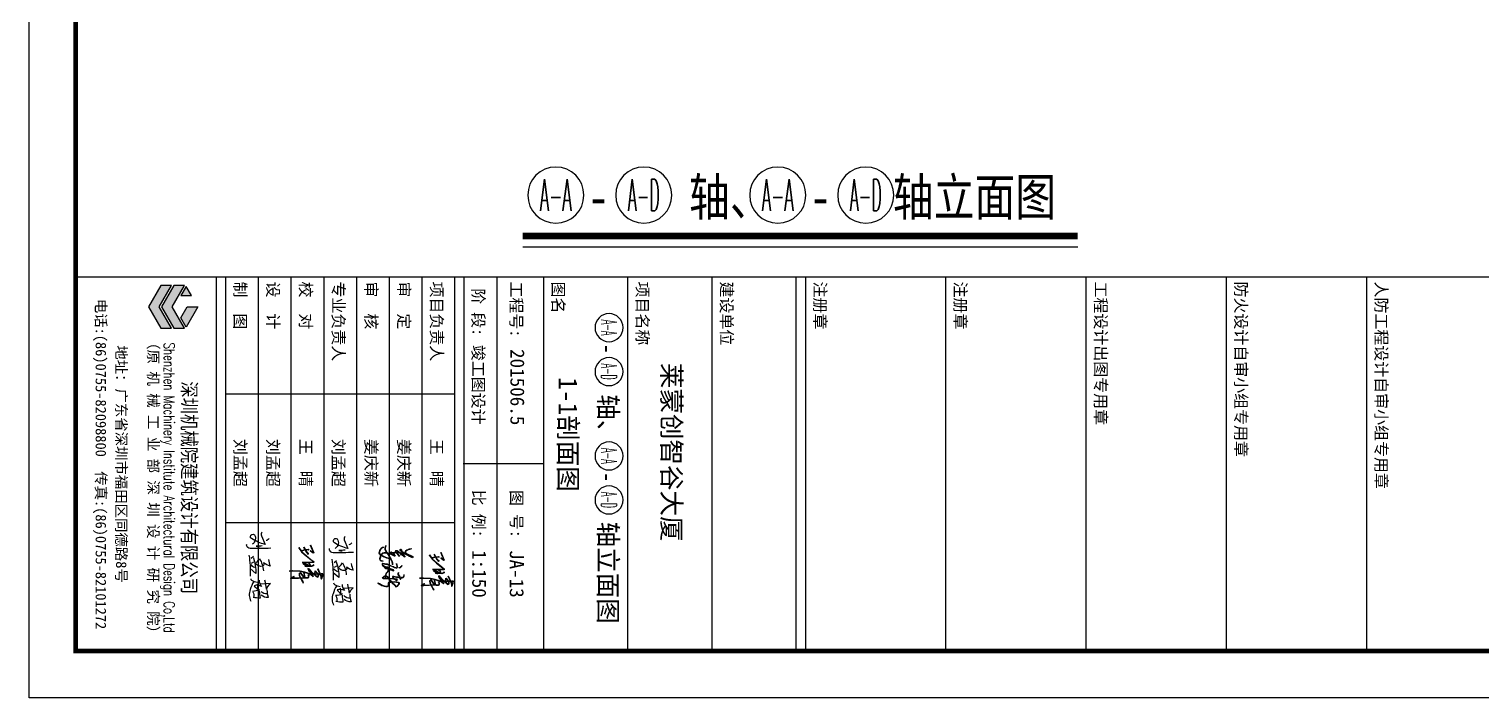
# Model space of a CAD drawing. Extents: x 1980812 to 2578970, y -669191 to 284498.
# Drawn here: x 2489870 to 2536472, y -345382 to -323933 of the extents above; entities that cross this region are included whole.
import ezdxf
from ezdxf.enums import TextEntityAlignment as Align

# ---------------------------------------------------------------- set-up
doc = ezdxf.new("R2010")
doc.units = 0
doc.header["$LTSCALE"] = 1000
doc.header["$MEASUREMENT"] = 0
for name, color, linetype in [('0-电子签名', 7, 'Continuous'), ('AXIS', 3, 'Continuous'), ('AXIS_TEXT', 7, 'Continuous'), ('DIM_SYMB', 3, 'Continuous'), ('PUB_TEXT', 7, 'Continuous'), ('TK', 1, 'Continuous')]:
    doc.layers.add(name, color=color, linetype=linetype)
doc.styles.add('_TCH_AXIS', font='COMPLEX', dxfattribs={"bigfont": 'GBCBIG'})
doc.styles.add('COMPLEX', font='COMPLEX')
doc.styles.add('HEITI', font='simplex.shx', dxfattribs={"width": 0.6, "bigfont": 'hztxt.shx'})
doc.styles.add('SONGTI', font='NSimSun.ttf', dxfattribs={"width": 1.1})
doc.styles.add('黑体', font='simhei.ttf')

# ---------------------------------------------------------------- blocks, each defined once
blk = doc.blocks.new('_AXISO')
blk.add_circle((0, 0), 0.5)
at = {"layer": 'AXIS_TEXT', "style": 'COMPLEX', "width": 1.041667}
blk.add_attdef('A', text='', height=0.56, dxfattribs=at).set_placement((-0.25, -0.28), (0.25, -0.28), align=Align.FIT)
blk = doc.blocks.new('王晴')
at = {"layer": '0-电子签名'}
for p, q in [((200470, -227864), (200610, -227801)), ((200470, -227870), (200609, -227807)), ((200475, -227868), (200615, -227805)), ((200570, -227772), (200568, -227800)), ((200568, -227800), (200576, -227894)), ((200571, -227766), (200569, -227794)), ((200569, -227794), (200577, -227888)), ((200605, -227775), (200570, -227772)), ((200606, -227769), (200571, -227766)), ((200576, -227770), (200574, -227798)), ((200574, -227798), (200581, -227892)), ((200610, -227773), (200576, -227770)), ((200656, -227795), (200605, -227775)), ((200657, -227789), (200606, -227769)), ((200609, -227807), (200656, -227803)), ((200661, -227793), (200610, -227773)), ((200610, -227801), (200657, -227797)), ((200615, -227805), (200661, -227801)), ((200656, -227803), (200656, -227795)), ((200657, -227797), (200657, -227789)), ((200661, -227801), (200661, -227793)), ((200027, -228005), (200173, -227944)), ((200028, -227999), (200174, -227938)), ((200033, -228003), (200178, -227942)), ((200066, -228130), (200161, -228076)), ((200067, -228124), (200162, -228070)), ((200072, -228128), (200167, -228074)), ((200122, -228029), (200114, -228045)), ((200114, -228045), (200122, -228119)), ((200123, -228024), (200115, -228040)), ((200115, -228040), (200123, -228114)), ((200127, -228027), (200120, -228043)), ((200120, -228043), (200127, -228118)), ((200178, -227954), (200136, -228003)), ((200179, -227948), (200137, -227997)), ((200184, -227952), (200142, -228001)), ((200155, -228165), (200226, -228085)), ((200156, -228159), (200227, -228079)), ((200161, -228076), (200199, -228047)), ((200161, -228163), (200232, -228083)), ((200162, -228070), (200200, -228041)), ((200167, -228074), (200205, -228045)), ((200173, -227944), (200178, -227954)), ((200174, -227938), (200179, -227948)), ((200199, -228047), (200174, -228041)), ((200200, -228041), (200175, -228035)), ((200178, -227942), (200184, -227952)), ((200205, -228045), (200180, -228039)), ((200226, -228085), (200296, -227996)), ((200227, -228079), (200297, -227990)), ((200232, -228083), (200302, -227994)), ((200296, -227996), (200344, -227938)), ((200297, -227990), (200345, -227932)), ((200302, -227994), (200350, -227936)), ((200344, -227938), (200353, -227948)), ((200345, -227932), (200354, -227942)), ((200350, -227936), (200359, -227946)), ((200353, -227948), (200354, -228157)), ((200354, -227942), (200355, -228151)), ((200357, -228050), (200360, -228029)), ((200358, -228044), (200361, -228024)), ((200359, -227946), (200360, -228155)), ((200360, -228029), (200397, -228012)), ((200361, -228024), (200398, -228006)), ((200402, -228054), (200362, -228121)), ((200363, -228048), (200366, -228027)), ((200403, -228048), (200363, -228115)), ((200366, -228027), (200402, -228010)), ((200408, -228052), (200368, -228119)), ((200368, -228140), (200424, -228067)), ((200369, -228134), (200425, -228061)), ((200373, -228138), (200430, -228065)), ((200394, -227952), (200408, -227941)), ((200395, -227946), (200409, -227935)), ((200397, -228012), (200416, -228025)), ((200398, -228006), (200416, -228019)), ((200400, -227950), (200414, -227939)), ((200402, -228010), (200421, -228023)), ((200416, -228025), (200402, -228054)), ((200416, -228019), (200403, -228048)), ((200408, -227941), (200427, -227983)), ((200421, -228023), (200408, -228052)), ((200409, -227935), (200428, -227977)), ((200414, -227939), (200433, -227981)), ((200427, -227983), (200423, -228106)), ((200428, -227977), (200424, -228101)), ((200433, -227981), (200429, -228104)), ((200482, -228026), (200471, -228047)), ((200471, -228047), (200513, -228031)), ((200483, -228020), (200472, -228041)), ((200472, -228041), (200514, -228025)), ((200488, -228024), (200477, -228045)), ((200477, -228045), (200519, -228029)), ((200542, -227971), (200482, -228026)), ((200543, -227965), (200483, -228020)), ((200548, -227969), (200488, -228024)), ((200513, -228031), (200565, -227989)), ((200514, -228025), (200566, -227983)), ((200515, -227909), (200581, -227858)), ((200565, -227917), (200515, -227909)), ((200516, -227903), (200582, -227852)), ((200566, -227912), (200516, -227903)), ((200519, -228029), (200571, -227987)), ((200540, -228106), (200520, -228195)), ((200521, -227907), (200587, -227856)), ((200571, -227915), (200521, -227907)), ((200536, -228125), (200634, -228104)), ((200561, -228035), (200539, -228112)), ((200562, -228029), (200540, -228106)), ((200541, -228129), (200639, -228108)), ((200571, -227944), (200542, -227971)), ((200572, -227938), (200543, -227965)), ((200567, -228033), (200545, -228110)), ((200577, -227942), (200548, -227969)), ((200580, -227993), (200561, -228035)), ((200581, -227987), (200562, -228029)), ((200576, -227894), (200565, -227917)), ((200565, -227989), (200616, -227954)), ((200577, -227888), (200566, -227912)), ((200566, -227983), (200617, -227948)), ((200586, -227991), (200567, -228033)), ((200631, -227873), (200571, -227944)), ((200581, -227892), (200571, -227915)), ((200571, -227987), (200622, -227952)), ((200632, -227867), (200572, -227938)), ((200636, -227871), (200577, -227942)), ((200578, -228051), (200599, -228037)), ((200579, -228045), (200600, -228031)), ((200616, -227954), (200580, -227993)), ((200581, -227858), (200610, -227861)), ((200617, -227948), (200581, -227987)), ((200582, -227852), (200611, -227855)), ((200584, -228049), (200605, -228035)), ((200622, -227952), (200586, -227991)), ((200587, -227856), (200616, -227859)), ((200599, -228037), (200626, -228040)), ((200600, -228031), (200627, -228034)), ((200605, -228035), (200632, -228038)), ((200610, -227861), (200631, -227873)), ((200611, -227855), (200632, -227867)), ((200616, -227859), (200636, -227871)), ((200626, -228040), (200643, -228047)), ((200627, -228034), (200643, -228041)), ((200632, -228038), (200648, -228045)), ((200634, -228104), (200633, -228115)), ((200639, -228108), (200638, -228119)), ((200643, -228092), (200641, -228137)), ((200643, -228086), (200642, -228131)), ((200643, -228041), (200643, -228086)), ((200643, -228047), (200643, -228092)), ((200648, -228090), (200647, -228135)), ((200648, -228045), (200648, -228090)), ((200077, -228215), (200156, -228159)), ((200077, -228221), (200155, -228165)), ((200082, -228219), (200161, -228163)), ((200122, -228119), (200142, -228176)), ((200123, -228114), (200143, -228170)), ((200127, -228118), (200148, -228174)), ((200362, -228121), (200363, -228138)), ((200363, -228115), (200364, -228132)), ((200363, -228138), (200368, -228140)), ((200364, -228132), (200369, -228134)), ((200368, -228119), (200369, -228136)), ((200369, -228136), (200373, -228138)), ((200519, -228201), (200513, -228335)), ((200513, -228335), (200516, -228400)), ((200520, -228195), (200514, -228329)), ((200514, -228329), (200517, -228394)), ((200539, -228112), (200519, -228201)), ((200525, -228199), (200519, -228333)), ((200519, -228333), (200522, -228398)), ((200545, -228110), (200525, -228199)), ((200535, -228131), (200633, -228110)), ((200632, -228121), (200548, -228184)), ((200548, -228184), (200567, -228214)), ((200633, -228115), (200549, -228178)), ((200549, -228178), (200568, -228209)), ((200638, -228119), (200554, -228182)), ((200554, -228182), (200572, -228212)), ((200567, -228214), (200602, -228209)), ((200568, -228209), (200603, -228203)), ((200572, -228212), (200607, -228207)), ((200602, -228209), (200658, -228179)), ((200603, -228203), (200659, -228174)), ((200607, -228207), (200664, -228178)), ((200622, -228327), (200612, -228307)), ((200623, -228322), (200613, -228301)), ((200628, -228325), (200618, -228305)), ((200632, -228340), (200622, -228327)), ((200633, -228335), (200623, -228322)), ((200638, -228339), (200628, -228325)), ((200633, -228110), (200632, -228121)), ((200654, -228372), (200632, -228340)), ((200655, -228367), (200633, -228335)), ((200660, -228371), (200638, -228339)), ((200641, -228137), (200648, -228226)), ((200642, -228131), (200649, -228220)), ((200647, -228135), (200654, -228224)), ((200648, -228226), (200651, -228319)), ((200649, -228220), (200652, -228313)), ((200651, -228319), (200654, -228372)), ((200652, -228313), (200655, -228367)), ((200654, -228224), (200657, -228317)), ((200657, -228317), (200660, -228371)), ((200658, -228179), (200712, -228150)), ((200659, -228174), (200713, -228145)), ((200664, -228178), (200718, -228148)), ((200712, -228150), (200734, -228140)), ((200713, -228145), (200735, -228134)), ((200718, -228148), (200740, -228138))]:
    blk.add_line(p, q, dxfattribs=at)
blk = doc.blocks.new('姜庆新')
at = {"color": 7}
for p, q in [((200141, -229180), (200149, -229212)), ((200143, -229185), (200151, -229218)), ((200146, -229181), (200154, -229214)), ((200149, -229212), (200156, -229235)), ((200151, -229218), (200158, -229240)), ((200151, -229365), (200214, -229342)), ((200153, -229370), (200216, -229348)), ((200154, -229214), (200161, -229237)), ((200156, -229235), (200165, -229262)), ((200156, -229367), (200219, -229344)), ((200158, -229240), (200167, -229267)), ((200161, -229237), (200170, -229264)), ((200165, -229262), (200186, -229286)), ((200167, -229267), (200188, -229291)), ((200170, -229264), (200191, -229288)), ((200197, -229345), (200171, -229374)), ((200199, -229351), (200172, -229379)), ((200202, -229347), (200176, -229375)), ((200186, -229286), (200206, -229286)), ((200188, -229291), (200208, -229291)), ((200191, -229288), (200211, -229288)), ((200233, -229289), (200197, -229345)), ((200235, -229294), (200199, -229351)), ((200238, -229290), (200202, -229347)), ((200206, -229286), (200220, -229276)), ((200208, -229291), (200222, -229281)), ((200211, -229288), (200225, -229278)), ((200219, -229352), (200212, -229424)), ((200221, -229358), (200213, -229430)), ((200214, -229342), (200236, -229323)), ((200216, -229348), (200237, -229328)), ((200243, -229355), (200216, -229376)), ((200224, -229354), (200217, -229426)), ((200219, -229344), (200241, -229324)), ((200220, -229365), (200219, -229352)), ((200220, -229276), (200231, -229255)), ((200248, -229357), (200221, -229378)), ((200222, -229370), (200221, -229358)), ((200222, -229281), (200233, -229260)), ((200225, -229367), (200224, -229354)), ((200225, -229278), (200236, -229256)), ((200231, -229255), (200244, -229231)), ((200233, -229260), (200246, -229236)), ((200257, -229238), (200233, -229289)), ((200259, -229243), (200235, -229294)), ((200236, -229256), (200249, -229232)), ((200236, -229323), (200261, -229310)), ((200237, -229328), (200263, -229315)), ((200262, -229239), (200238, -229290)), ((200241, -229324), (200266, -229312)), ((200267, -229321), (200243, -229355)), ((200244, -229231), (200258, -229204)), ((200269, -229327), (200245, -229360)), ((200246, -229236), (200260, -229209)), ((200272, -229323), (200248, -229357)), ((200249, -229232), (200263, -229205)), ((200275, -229208), (200257, -229238)), ((200258, -229204), (200274, -229170)), ((200277, -229213), (200259, -229243)), ((200260, -229209), (200276, -229175)), ((200261, -229310), (200273, -229300)), ((200280, -229210), (200262, -229239)), ((200263, -229205), (200279, -229172)), ((200263, -229315), (200274, -229305)), ((200266, -229312), (200277, -229302)), ((200287, -229300), (200267, -229321)), ((200288, -229305), (200269, -229327)), ((200292, -229302), (200272, -229323)), ((200273, -229300), (200287, -229300)), ((200274, -229170), (200282, -229153)), ((200274, -229305), (200288, -229305)), ((200285, -229182), (200275, -229208)), ((200276, -229175), (200284, -229158)), ((200287, -229188), (200277, -229213)), ((200277, -229302), (200292, -229302)), ((200279, -229172), (200287, -229154)), ((200290, -229184), (200280, -229210)), ((200282, -229153), (200299, -229157)), ((200284, -229158), (200301, -229162)), ((200299, -229157), (200285, -229182)), ((200287, -229154), (200304, -229159)), ((200301, -229162), (200287, -229188)), ((200304, -229159), (200290, -229184)), ((200438, -229349), (200452, -229355)), ((200440, -229355), (200454, -229360)), ((200443, -229351), (200457, -229357)), ((200452, -229355), (200458, -229361)), ((200457, -229357), (200463, -229363)), ((200601, -229313), (200634, -229318)), ((200603, -229318), (200635, -229324)), ((200606, -229314), (200639, -229320)), ((200634, -229318), (200648, -229324)), ((200635, -229324), (200650, -229329)), ((200639, -229320), (200653, -229326)), ((200653, -229348), (200642, -229345)), ((200655, -229353), (200644, -229351)), ((200658, -229350), (200647, -229347)), ((200648, -229324), (200656, -229335)), ((200650, -229329), (200658, -229341)), ((200653, -229326), (200661, -229337)), ((200658, -229341), (200653, -229348)), ((200659, -229346), (200655, -229353)), ((200656, -229335), (200658, -229341)), ((200658, -229341), (200659, -229346)), ((200663, -229343), (200658, -229350)), ((200661, -229337), (200663, -229343)), ((200151, -229374), (200151, -229365)), ((200171, -229374), (200151, -229374)), ((200153, -229379), (200153, -229370)), ((200172, -229379), (200153, -229379)), ((200156, -229375), (200156, -229367)), ((200176, -229375), (200156, -229375)), ((200180, -229434), (200178, -229453)), ((200178, -229453), (200180, -229466)), ((200182, -229440), (200179, -229458)), ((200179, -229458), (200182, -229471)), ((200197, -229409), (200180, -229434)), ((200180, -229466), (200190, -229466)), ((200199, -229414), (200182, -229440)), ((200182, -229471), (200192, -229471)), ((200185, -229436), (200183, -229455)), ((200183, -229455), (200185, -229467)), ((200202, -229411), (200185, -229436)), ((200185, -229467), (200195, -229467)), ((200189, -229631), (200210, -229610)), ((200190, -229466), (200209, -229444)), ((200191, -229636), (200212, -229615)), ((200192, -229471), (200211, -229450)), ((200194, -229633), (200215, -229612)), ((200195, -229467), (200214, -229446)), ((200216, -229376), (200197, -229409)), ((200197, -229539), (200209, -229522)), ((200205, -229539), (200197, -229539)), ((200218, -229382), (200199, -229414)), ((200199, -229544), (200211, -229527)), ((200206, -229544), (200199, -229544)), ((200221, -229378), (200202, -229411)), ((200202, -229541), (200214, -229524)), ((200210, -229541), (200202, -229541)), ((200219, -229542), (200205, -229539)), ((200221, -229547), (200206, -229544)), ((200209, -229444), (200246, -229415)), ((200209, -229522), (200223, -229502)), ((200224, -229544), (200210, -229541)), ((200210, -229610), (200230, -229600)), ((200211, -229450), (200247, -229420)), ((200211, -229527), (200225, -229508)), ((200212, -229424), (200216, -229488)), ((200212, -229615), (200232, -229605)), ((200213, -229430), (200218, -229494)), ((200222, -229599), (200213, -229633)), ((200214, -229446), (200251, -229416)), ((200214, -229524), (200228, -229504)), ((200215, -229612), (200235, -229602)), ((200223, -229604), (200215, -229638)), ((200216, -229488), (200217, -229514)), ((200217, -229426), (200221, -229490)), ((200217, -229514), (200217, -229529)), ((200217, -229529), (200219, -229542)), ((200245, -229360), (200218, -229382)), ((200218, -229494), (200219, -229519)), ((200226, -229600), (200218, -229634)), ((200219, -229519), (200219, -229535)), ((200219, -229535), (200221, -229547)), ((200230, -229378), (200220, -229365)), ((200221, -229490), (200222, -229515)), ((200232, -229383), (200222, -229370)), ((200222, -229515), (200222, -229531)), ((200222, -229531), (200224, -229544)), ((200224, -229579), (200222, -229599)), ((200223, -229502), (200239, -229490)), ((200226, -229584), (200223, -229604)), ((200239, -229539), (200224, -229579)), ((200235, -229380), (200225, -229367)), ((200225, -229508), (200240, -229495)), ((200240, -229544), (200226, -229584)), ((200229, -229581), (200226, -229600)), ((200228, -229504), (200243, -229491)), ((200243, -229541), (200229, -229581)), ((200230, -229600), (200240, -229593)), ((200232, -229605), (200242, -229598)), ((200235, -229602), (200245, -229595)), ((200239, -229490), (200250, -229480)), ((200256, -229504), (200239, -229539)), ((200240, -229495), (200252, -229485)), ((200257, -229509), (200240, -229544)), ((200240, -229593), (200268, -229579)), ((200242, -229598), (200270, -229584)), ((200243, -229491), (200255, -229481)), ((200260, -229506), (200243, -229541)), ((200245, -229595), (200273, -229581)), ((200246, -229415), (200268, -229400)), ((200247, -229420), (200270, -229406)), ((200250, -229480), (200260, -229471)), ((200251, -229416), (200273, -229402)), ((200252, -229485), (200262, -229477)), ((200255, -229481), (200265, -229473)), ((200271, -229475), (200256, -229504)), ((200268, -229395), (200257, -229386)), ((200273, -229481), (200257, -229509)), ((200270, -229400), (200259, -229392)), ((200260, -229471), (200271, -229473)), ((200276, -229477), (200260, -229506)), ((200273, -229397), (200262, -229388)), ((200262, -229477), (200273, -229478)), ((200265, -229473), (200276, -229474)), ((200268, -229400), (200268, -229395)), ((200268, -229579), (200274, -229575)), ((200270, -229406), (200270, -229400)), ((200270, -229584), (200276, -229580)), ((200271, -229473), (200271, -229475)), ((200273, -229402), (200273, -229397)), ((200273, -229478), (200273, -229481)), ((200273, -229581), (200279, -229576)), ((200274, -229575), (200302, -229559)), ((200276, -229474), (200276, -229477)), ((200276, -229580), (200304, -229564)), ((200279, -229576), (200307, -229561)), ((200302, -229559), (200319, -229549)), ((200309, -229592), (200302, -229617)), ((200304, -229564), (200321, -229554)), ((200311, -229597), (200304, -229622)), ((200307, -229561), (200324, -229551)), ((200314, -229593), (200307, -229619)), ((200315, -229562), (200309, -229592)), ((200317, -229567), (200311, -229597)), ((200320, -229564), (200314, -229593)), ((200319, -229549), (200357, -229529)), ((200321, -229554), (200359, -229535)), ((200324, -229551), (200362, -229531)), ((200357, -229529), (200376, -229525)), ((200359, -229535), (200378, -229530)), ((200362, -229531), (200381, -229527)), ((200376, -229525), (200389, -229519)), ((200378, -229530), (200390, -229525)), ((200381, -229527), (200394, -229521)), ((200389, -229519), (200413, -229518)), ((200390, -229525), (200414, -229523)), ((200394, -229521), (200418, -229520)), ((200403, -229449), (200427, -229441)), ((200405, -229454), (200429, -229447)), ((200408, -229450), (200432, -229443)), ((200413, -229518), (200420, -229518)), ((200414, -229523), (200422, -229523)), ((200417, -229614), (200414, -229637)), ((200431, -229584), (200417, -229614)), ((200418, -229520), (200425, -229520)), ((200433, -229590), (200419, -229619)), ((200422, -229616), (200419, -229639)), ((200436, -229586), (200422, -229616)), ((200427, -229441), (200450, -229434)), ((200429, -229447), (200451, -229440)), ((200441, -229556), (200431, -229584)), ((200432, -229443), (200454, -229436)), ((200443, -229561), (200433, -229590)), ((200446, -229558), (200436, -229586)), ((200455, -229521), (200441, -229556)), ((200457, -229526), (200443, -229561)), ((200460, -229523), (200446, -229558)), ((200450, -229434), (200455, -229434)), ((200451, -229440), (200457, -229440)), ((200451, -229662), (200474, -229610)), ((200453, -229668), (200475, -229615)), ((200454, -229360), (200460, -229366)), ((200454, -229436), (200460, -229436)), ((200455, -229434), (200469, -229434)), ((200462, -229495), (200455, -229521)), ((200456, -229664), (200479, -229612)), ((200457, -229440), (200471, -229440)), ((200464, -229501), (200457, -229526)), ((200458, -229361), (200464, -229371)), ((200460, -229366), (200465, -229376)), ((200460, -229436), (200474, -229436)), ((200467, -229497), (200460, -229523)), ((200474, -229481), (200462, -229495)), ((200463, -229363), (200469, -229372)), ((200464, -229371), (200476, -229376)), ((200475, -229486), (200464, -229501)), ((200465, -229376), (200478, -229382)), ((200479, -229483), (200467, -229497)), ((200469, -229603), (200467, -229633)), ((200471, -229608), (200468, -229638)), ((200469, -229372), (200481, -229378)), ((200469, -229434), (200476, -229436)), ((200491, -229569), (200469, -229603)), ((200479, -229393), (200471, -229391)), ((200471, -229440), (200478, -229441)), ((200492, -229574), (200471, -229608)), ((200474, -229605), (200471, -229634)), ((200481, -229399), (200473, -229396)), ((200474, -229436), (200481, -229438)), ((200478, -229460), (200474, -229481)), ((200496, -229571), (200474, -229605)), ((200474, -229610), (200496, -229573)), ((200480, -229465), (200475, -229486)), ((200475, -229615), (200498, -229578)), ((200476, -229376), (200479, -229393)), ((200484, -229395), (200476, -229392)), ((200476, -229436), (200486, -229447)), ((200478, -229382), (200481, -229399)), ((200478, -229441), (200488, -229452)), ((200486, -229447), (200478, -229460)), ((200483, -229462), (200479, -229483)), ((200479, -229612), (200501, -229575)), ((200488, -229452), (200480, -229465)), ((200481, -229378), (200484, -229395)), ((200481, -229438), (200491, -229449)), ((200491, -229449), (200483, -229462)), ((200488, -229630), (200489, -229604)), ((200489, -229604), (200499, -229594)), ((200490, -229635), (200491, -229610)), ((200516, -229497), (200491, -229569)), ((200491, -229610), (200501, -229600)), ((200518, -229502), (200492, -229574)), ((200493, -229632), (200494, -229606)), ((200494, -229606), (200504, -229596)), ((200521, -229498), (200496, -229571)), ((200496, -229573), (200510, -229546)), ((200498, -229578), (200512, -229552)), ((200499, -229594), (200508, -229587)), ((200501, -229575), (200515, -229548)), ((200501, -229600), (200509, -229593)), ((200504, -229596), (200513, -229589)), ((200508, -229587), (200547, -229599)), ((200509, -229593), (200549, -229604)), ((200510, -229546), (200525, -229509)), ((200512, -229552), (200526, -229515)), ((200513, -229589), (200552, -229600)), ((200515, -229548), (200530, -229511)), ((200527, -229494), (200516, -229497)), ((200529, -229499), (200518, -229502)), ((200532, -229496), (200521, -229498)), ((200525, -229509), (200527, -229494)), ((200526, -229515), (200529, -229499)), ((200530, -229511), (200532, -229496)), ((200547, -229599), (200571, -229621)), ((200549, -229604), (200573, -229627)), ((200552, -229600), (200576, -229623)), ((200566, -229410), (200581, -229417)), ((200567, -229416), (200583, -229423)), ((200571, -229412), (200586, -229419)), ((200581, -229417), (200601, -229416)), ((200583, -229423), (200603, -229421)), ((200586, -229419), (200606, -229418)), ((200601, -229416), (200607, -229412)), ((200603, -229421), (200608, -229417)), ((200606, -229418), (200612, -229414)), ((200607, -229412), (200625, -229396)), ((200608, -229417), (200627, -229402)), ((200612, -229414), (200630, -229398)), ((200618, -229635), (200636, -229607)), ((200620, -229641), (200638, -229612)), ((200623, -229637), (200641, -229609)), ((200625, -229396), (200638, -229388)), ((200627, -229402), (200640, -229393)), ((200630, -229398), (200643, -229389)), ((200636, -229491), (200635, -229511)), ((200635, -229511), (200646, -229512)), ((200646, -229446), (200636, -229491)), ((200636, -229607), (200677, -229580)), ((200638, -229496), (200637, -229516)), ((200637, -229516), (200648, -229518)), ((200638, -229388), (200658, -229383)), ((200648, -229451), (200638, -229496)), ((200638, -229612), (200679, -229586)), ((200640, -229393), (200659, -229389)), ((200641, -229493), (200640, -229513)), ((200640, -229513), (200651, -229514)), ((200651, -229448), (200641, -229493)), ((200641, -229609), (200682, -229582)), ((200643, -229389), (200663, -229385)), ((200648, -229422), (200646, -229446)), ((200646, -229512), (200663, -229502)), ((200652, -229398), (200648, -229422)), ((200650, -229427), (200648, -229451)), ((200648, -229518), (200665, -229508)), ((200654, -229403), (200650, -229427)), ((200653, -229423), (200651, -229448)), ((200651, -229514), (200668, -229504)), ((200663, -229371), (200652, -229398)), ((200657, -229399), (200653, -229423)), ((200665, -229376), (200654, -229403)), ((200668, -229372), (200657, -229399)), ((200658, -229383), (200675, -229378)), ((200659, -229389), (200676, -229383)), ((200668, -229362), (200663, -229371)), ((200663, -229385), (200680, -229380)), ((200663, -229502), (200682, -229467)), ((200669, -229368), (200665, -229376)), ((200665, -229508), (200684, -229472)), ((200679, -229375), (200668, -229362)), ((200673, -229364), (200668, -229372)), ((200668, -229504), (200687, -229469)), ((200681, -229380), (200669, -229368)), ((200682, -229434), (200672, -229572)), ((200672, -229572), (200672, -229601)), ((200672, -229601), (200672, -229655)), ((200684, -229377), (200673, -229364)), ((200684, -229440), (200674, -229577)), ((200674, -229577), (200674, -229607)), ((200674, -229607), (200674, -229661)), ((200675, -229378), (200679, -229375)), ((200676, -229383), (200681, -229380)), ((200687, -229436), (200677, -229573)), ((200677, -229580), (200717, -229542)), ((200677, -229573), (200677, -229603)), ((200677, -229603), (200677, -229657)), ((200679, -229586), (200719, -229547)), ((200680, -229380), (200684, -229377)), ((200686, -229426), (200682, -229434)), ((200682, -229467), (200692, -229456)), ((200682, -229582), (200722, -229544)), ((200688, -229431), (200684, -229440)), ((200684, -229472), (200693, -229461)), ((200703, -229449), (200686, -229426)), ((200691, -229428), (200687, -229436)), ((200687, -229469), (200697, -229457)), ((200705, -229454), (200688, -229431)), ((200708, -229450), (200691, -229428)), ((200692, -229456), (200703, -229449)), ((200693, -229461), (200705, -229454)), ((200697, -229457), (200708, -229450)), ((200717, -229542), (200740, -229524)), ((200719, -229547), (200742, -229529)), ((200722, -229544), (200745, -229525)), ((200737, -229440), (200731, -229478)), ((200731, -229478), (200733, -229519)), ((200739, -229445), (200733, -229484)), ((200733, -229484), (200735, -229525)), ((200733, -229519), (200738, -229552)), ((200735, -229525), (200740, -229557)), ((200742, -229442), (200736, -229480)), ((200736, -229480), (200738, -229521)), ((200740, -229409), (200737, -229440)), ((200738, -229521), (200743, -229554)), ((200738, -229552), (200740, -229572)), ((200742, -229414), (200739, -229445)), ((200748, -229395), (200740, -229409)), ((200740, -229524), (200781, -229475)), ((200740, -229557), (200742, -229577)), ((200740, -229572), (200747, -229589)), ((200750, -229400), (200742, -229414)), ((200745, -229411), (200742, -229442)), ((200742, -229529), (200783, -229481)), ((200742, -229577), (200749, -229594)), ((200743, -229554), (200745, -229573)), ((200753, -229397), (200745, -229411)), ((200745, -229525), (200786, -229477)), ((200745, -229573), (200752, -229590)), ((200747, -229589), (200778, -229592)), ((200760, -229393), (200748, -229395)), ((200749, -229594), (200780, -229597)), ((200761, -229399), (200750, -229400)), ((200752, -229590), (200783, -229593)), ((200765, -229395), (200753, -229397)), ((200785, -229413), (200760, -229393)), ((200787, -229419), (200761, -229399)), ((200790, -229415), (200765, -229395)), ((200778, -229592), (200806, -229592)), ((200780, -229597), (200808, -229597)), ((200781, -229475), (200788, -229471)), ((200783, -229481), (200790, -229477)), ((200783, -229593), (200811, -229593)), ((200799, -229429), (200785, -229413)), ((200786, -229477), (200793, -229473)), ((200801, -229434), (200787, -229419)), ((200788, -229471), (200813, -229457)), ((200804, -229431), (200790, -229415)), ((200790, -229477), (200815, -229462)), ((200793, -229473), (200818, -229459)), ((200809, -229439), (200799, -229429)), ((200811, -229444), (200801, -229434)), ((200814, -229440), (200804, -229431)), ((200806, -229592), (200808, -229606)), ((200808, -229597), (200810, -229611)), ((200808, -229606), (200812, -229610)), ((200813, -229457), (200809, -229439)), ((200810, -229611), (200814, -229615)), ((200815, -229462), (200811, -229444)), ((200811, -229593), (200813, -229607)), ((200812, -229610), (200812, -229634)), ((200813, -229607), (200817, -229612)), ((200818, -229459), (200814, -229440)), ((200814, -229615), (200814, -229639)), ((200817, -229612), (200817, -229636)), ((200084, -229634), (200114, -229644)), ((200086, -229639), (200116, -229649)), ((200089, -229636), (200119, -229646)), ((200113, -229691), (200111, -229672)), ((200114, -229696), (200113, -229678)), ((200128, -229709), (200113, -229691)), ((200114, -229644), (200125, -229648)), ((200130, -229714), (200114, -229696)), ((200116, -229649), (200127, -229653)), ((200117, -229692), (200116, -229674)), ((200133, -229711), (200117, -229692)), ((200119, -229646), (200130, -229650)), ((200125, -229648), (200137, -229648)), ((200127, -229653), (200138, -229653)), ((200155, -229730), (200128, -229709)), ((200130, -229650), (200142, -229650)), ((200157, -229736), (200130, -229714)), ((200160, -229732), (200133, -229711)), ((200137, -229648), (200154, -229648)), ((200138, -229653), (200155, -229653)), ((200142, -229650), (200159, -229650)), ((200154, -229648), (200169, -229635)), ((200155, -229653), (200171, -229641)), ((200214, -229751), (200155, -229730)), ((200216, -229757), (200157, -229736)), ((200159, -229650), (200174, -229637)), ((200219, -229753), (200160, -229732)), ((200169, -229635), (200189, -229631)), ((200171, -229641), (200191, -229636)), ((200174, -229637), (200194, -229633)), ((200213, -229633), (200214, -229662)), ((200214, -229662), (200219, -229685)), ((200234, -229746), (200214, -229751)), ((200215, -229638), (200216, -229668)), ((200216, -229668), (200221, -229690)), ((200236, -229751), (200216, -229757)), ((200218, -229634), (200219, -229664)), ((200219, -229664), (200224, -229687)), ((200219, -229685), (200260, -229729)), ((200239, -229748), (200219, -229753)), ((200221, -229690), (200262, -229734)), ((200224, -229687), (200265, -229731)), ((200247, -229719), (200234, -229746)), ((200249, -229724), (200236, -229751)), ((200252, -229721), (200239, -229748)), ((200260, -229705), (200247, -229719)), ((200262, -229710), (200249, -229724)), ((200265, -229707), (200252, -229721)), ((200277, -229685), (200260, -229705)), ((200260, -229729), (200285, -229730)), ((200279, -229690), (200262, -229710)), ((200262, -229734), (200287, -229736)), ((200282, -229687), (200265, -229707)), ((200265, -229731), (200290, -229732)), ((200280, -229674), (200277, -229685)), ((200281, -229679), (200279, -229690)), ((200287, -229661), (200280, -229674)), ((200288, -229666), (200281, -229679)), ((200285, -229675), (200282, -229687)), ((200292, -229663), (200285, -229675)), ((200285, -229730), (200319, -229742)), ((200295, -229637), (200287, -229661)), ((200287, -229736), (200321, -229747)), ((200297, -229642), (200288, -229666)), ((200290, -229732), (200324, -229743)), ((200300, -229639), (200292, -229663)), ((200302, -229617), (200295, -229637)), ((200304, -229622), (200297, -229642)), ((200307, -229619), (200300, -229639)), ((200319, -229742), (200343, -229734)), ((200321, -229747), (200345, -229740)), ((200324, -229743), (200348, -229736)), ((200345, -229732), (200353, -229719)), ((200347, -229737), (200355, -229724)), ((200350, -229733), (200358, -229721)), ((200353, -229719), (200357, -229684)), ((200355, -229724), (200359, -229689)), ((200358, -229721), (200362, -229685)), ((200411, -229662), (200403, -229693)), ((200403, -229693), (200410, -229698)), ((200413, -229668), (200405, -229699)), ((200405, -229699), (200412, -229703)), ((200416, -229664), (200408, -229695)), ((200408, -229695), (200415, -229699)), ((200410, -229698), (200424, -229698)), ((200414, -229637), (200411, -229662)), ((200412, -229703), (200426, -229703)), ((200416, -229642), (200413, -229668)), ((200415, -229699), (200429, -229699)), ((200419, -229619), (200416, -229642)), ((200419, -229639), (200416, -229664)), ((200424, -229698), (200434, -229691)), ((200426, -229703), (200436, -229696)), ((200429, -229699), (200439, -229692)), ((200434, -229691), (200451, -229662)), ((200436, -229696), (200453, -229668)), ((200439, -229692), (200456, -229664)), ((200467, -229633), (200467, -229647)), ((200467, -229647), (200468, -229659)), ((200468, -229659), (200488, -229630)), ((200468, -229638), (200468, -229652)), ((200468, -229652), (200470, -229665)), ((200470, -229665), (200490, -229635)), ((200471, -229634), (200471, -229648)), ((200471, -229648), (200473, -229661)), ((200473, -229661), (200493, -229632)), ((200571, -229621), (200594, -229633)), ((200573, -229627), (200596, -229638)), ((200576, -229623), (200599, -229634)), ((200594, -229633), (200628, -229644)), ((200596, -229638), (200630, -229649)), ((200599, -229634), (200633, -229646)), ((200628, -229661), (200618, -229635)), ((200630, -229666), (200620, -229641)), ((200633, -229663), (200623, -229637)), ((200628, -229644), (200645, -229645)), ((200642, -229676), (200628, -229661)), ((200630, -229649), (200647, -229651)), ((200644, -229682), (200630, -229666)), ((200633, -229646), (200650, -229647)), ((200647, -229678), (200633, -229663)), ((200653, -229688), (200642, -229676)), ((200655, -229693), (200644, -229682)), ((200658, -229690), (200647, -229678)), ((200672, -229679), (200653, -229688)), ((200674, -229685), (200655, -229693)), ((200677, -229681), (200658, -229690)), ((200672, -229655), (200672, -229679)), ((200674, -229661), (200674, -229685)), ((200677, -229657), (200677, -229681)), ((200758, -229763), (200753, -229773)), ((200760, -229768), (200754, -229778)), ((200763, -229765), (200757, -229774)), ((200765, -229750), (200758, -229763)), ((200767, -229755), (200760, -229768)), ((200770, -229752), (200763, -229765)), ((200785, -229720), (200765, -229750)), ((200787, -229726), (200767, -229755)), ((200790, -229722), (200770, -229752)), ((200795, -229702), (200785, -229720)), ((200797, -229707), (200787, -229726)), ((200800, -229704), (200790, -229722)), ((200796, -229691), (200795, -229702)), ((200806, -229658), (200796, -229691)), ((200798, -229696), (200797, -229707)), ((200808, -229663), (200798, -229696)), ((200801, -229692), (200800, -229704)), ((200811, -229660), (200801, -229692)), ((200812, -229634), (200806, -229658)), ((200814, -229639), (200808, -229663)), ((200817, -229636), (200811, -229660))]:
    blk.add_line(p, q, dxfattribs=at)
blk = doc.blocks.new('刘孟超')
at = {"linetype": 'ByBlock'}
for points in [[(495091.72, 145730.1, 0.257492), (495092.62, 145729.9), (495094.78, 145730.83, -0.079168), (495093.34, 145727.45, -1.070102), (495092.37, 145728.17), (495092.37, 145728.17, -0.407235), (495094.73, 145727.64, -16.585249)], [(495095.74, 145732.24, -0.015065), (495095.79, 145727.11, -0.255684), (495095.54, 145726.49, -0.286701), (495094.71, 145726.24, 0.222983)], [(495095.14, 145730.13, -0.017378), (495095.24, 145728.57, -0.002652), (495095.36, 145729.35, 0.127374)], [(495099.21, 145728.72, 0.162192), (495098.33, 145729.43, -0.131454), (495101.35, 145730.4, 21.415686)], [(495098.53, 145731.66, 0.05888), (495100.2, 145732.13, -0.116148), (495099.38, 145730.47, -0.613981), (495100.26, 145729.8, -0.172484), (495099.9, 145728.8, -0.605124), (495099.21, 145728.72, -0.614486)], [(495103.65, 145730.73, 0.022121), (495105.95, 145731.17, -0.121506), (495104.57, 145732.17), (495104.74, 145729.79)], [(495103.71, 145729.37, 0.222169), (495105.27, 145729.99, 0.192394), (495105.09, 145728.11, 0.108587), (495105.96, 145729.01, 0.063647), (495104.64, 145728.99)], [(495106.11, 145729.48, -0.115597), (495106.52, 145727.7, 6.775042)], [(495106.17, 145731.29, 0.056173), (495108.08, 145731.61, -0.1953), (495107.46, 145729.85, -1.31616)], [(495106.39, 145729.34, -0.025855), (495108.2, 145729.57, -0.058915), (495108.01, 145727.83, -0.574013)], [(495107.13, 145731.4, -0.276036), (495106.52, 145729.82, 0.273163)], [(495097.44, 145726.81, -0.049677), (495102.69, 145727.1, 0.119852)], [(495098.1, 145727.91, -0.089002), (495102.03, 145728.53), (495100.84, 145727.12)], [(495100.55, 145728.26, -0.150827), (495099.84, 145727.3, -0.206078)], [(495104.33, 145728.91, -0.086653), (495103.8, 145727.51, -0.315537), (495103.4, 145727.33, -2.029986)], [(495104.05, 145728.01, 0.079604), (495106.07, 145727.12, 0.08202), (495107.55, 145726.84, 0.054732), (495108.93, 145727.24, 1.004582)], [(495106.6, 145727.8, -0.17534), (495108.05, 145727.98, 4.795915)]]:
    blk.add_lwpolyline(points, format="xyb", dxfattribs=at)
for points in [[(495097.79, 145727.94), (495098.33, 145727.38)], [(495099.2, 145727.94), (495099.51, 145727.35)]]:
    blk.add_lwpolyline(points, dxfattribs=at)
blk.add_open_spline([(495093.29, 145731.82), (495093.42, 145731.76), (495093.51, 145731.61), (495093.63, 145731.48), (495093.81, 145731.29), (495093.8, 145731.08)], degree=3, knots=[0, 0, 0, 0, 67.572156, 111.127332, 147.975147, 147.975147, 147.975147, 147.975147])

msp = doc.modelspace()

# ---------------------------------------------------------------- hatches: boundary and pattern name
at = {"layer": 'TK'}
h = msp.add_hatch(color=256, dxfattribs=at)
h.paths.add_polyline_path([(2494739.5, -333196.6), (2494946.4, -332838.3), (2495285.8, -332838.3), (2494909.2, -333490.5)])
h.paths.add_polyline_path([(2494909.2, -332186), (2494739.5, -332480), (2495078.9, -332480)])
h.paths.add_polyline_path([(2494511.6, -332152.4), (2494115.6, -332838.3), (2494511.6, -333524.1), (2494851, -333524.1), (2494455, -332838.3), (2494851, -332152.4)])
h.paths.add_polyline_path([(2493698.6, -332838.3), (2494094.6, -333524.1), (2494434, -333524.1), (2494038, -332838.3), (2494434, -332152.4), (2494094.6, -332152.4)])

# ---------------------------------------------------------------- linework, layer by layer
at = {"layer": 'DIM_SYMB'}
msp.add_line((2505703.2, -330915.9), (2523514.2, -330915.9), dxfattribs=at)
at = {"layer": 'DIM_SYMB', "const_width": 210}
msp.add_lwpolyline([(2505704.2, -330567.8), (2523501.2, -330567.8)], dxfattribs=at)
at = {"layer": 'TK'}
for p, q in [((2491369.7, -343881.9), (2491369.7, -331881.9)), ((2491430.6, -331881.9), (2577530.6, -331881.9)), ((2495869.7, -331881.9), (2495869.7, -343881.9)), ((2496169.7, -331881.9), (2496169.7, -343881.9)), ((2497219.7, -331881.9), (2497219.7, -343881.9)), ((2498269.7, -331881.9), (2498269.7, -343881.9)), ((2499319.7, -331881.9), (2499319.7, -343881.9)), ((2500369.7, -331881.9), (2500369.7, -343881.9)), ((2501419.7, -331881.9), (2501419.7, -343881.9)), ((2502469.7, -331881.9), (2502469.7, -343881.9)), ((2503519.7, -331881.9), (2503519.7, -343881.9)), ((2503819.7, -331881.9), (2503819.7, -343881.9)), ((2503819.7, -331881.9), (2503819.7, -343881.9)), ((2503819.7, -331881.9), (2503819.7, -343881.9)), ((2504869.7, -331881.9), (2504869.7, -343881.9)), ((2506369.7, -331881.9), (2506369.7, -343881.9)), ((2509069.7, -331881.9), (2509069.7, -343881.9)), ((2511769.7, -331881.9), (2511769.7, -343881.9)), ((2511769.7, -331881.9), (2511769.7, -343881.9)), ((2511769.7, -331881.9), (2511769.7, -343881.9)), ((2511769.7, -331881.9), (2511769.7, -343881.9)), ((2511769.7, -331881.9), (2511769.7, -343881.9)), ((2514469.7, -331881.9), (2514469.7, -343881.9)), ((2514469.7, -331881.9), (2514469.7, -343881.9)), ((2514469.7, -331881.9), (2514469.7, -343881.9)), ((2514469.7, -331881.9), (2514469.7, -343881.9)), ((2514469.7, -331881.9), (2514469.7, -343881.9)), ((2514769.7, -331881.9), (2514769.7, -343881.9)), ((2519269.7, -331881.9), (2519269.7, -343881.9)), ((2523769.7, -331881.9), (2523769.7, -343881.9)), ((2528269.7, -331881.9), (2528269.7, -343881.9)), ((2532769.7, -331881.9), (2532769.7, -343881.9)), ((2496169.7, -335631.9), (2503519.7, -335631.9)), ((2503799.3, -337863), (2506369.7, -337863)), ((2496169.7, -339756.9), (2503519.7, -339756.9)), ((2491369.7, -343881.9), (2577469.7, -343881.9))]:
    msp.add_line(p, q, dxfattribs=at)
for points in [[(2578969.7, -219231.9), (2578969.7, -345381.9), (2489869.7, -345381.9), (2489869.7, -219231.9)], [(2493698.6, -332838.3), (2494094.6, -333524.1), (2494434, -333524.1), (2494038, -332838.3), (2494434, -332152.4), (2494094.6, -332152.4)], [(2494511.6, -332152.4), (2494115.6, -332838.3), (2494511.6, -333524.1), (2494851, -333524.1), (2494455, -332838.3), (2494851, -332152.4)], [(2494909.2, -332186), (2494739.5, -332480), (2495078.9, -332480)], [(2494739.5, -333196.6), (2494946.4, -332838.3), (2495285.8, -332838.3), (2494909.2, -333490.5)]]:
    msp.add_lwpolyline(points, close=True, dxfattribs=at)
at = {"layer": 'TK', "const_width": 150}
msp.add_lwpolyline([(2491369.7, -343881.9), (2577469.7, -343881.9), (2577469.7, -222981.9), (2491369.7, -222981.9)], close=True, dxfattribs=at)

# ---------------------------------------------------------------- block references
at = {"color": 3, "xscale": 128.304, "yscale": 128.304, "zscale": 128.304, "rotation": 270}
for p in [(-16200409, 63182181.7), (-16197749.5, 63182046.4)]:
    msp.add_blockref('刘孟超', p, dxfattribs=at)
at = {"rotation": 270}
for name, p, xscale, yscale, zscale in [('王晴', (2889701.2, 2384), 1.71406125, 1.71406125, 1.71406125), ('姜庆新', (2915639.4, 20512.8), 1.804275, 1.804275, 1.804275), ('王晴', (2893886.7, 2151.7), 1.71406125, 1.71406125, 1.71406125)]:
    msp.add_blockref(name, p, dxfattribs=dict(at, xscale=xscale, yscale=yscale, zscale=zscale))
at = {"layer": 'AXIS'}
ref = msp.add_blockref('_AXISO', (2506766.2, -329256.9), dxfattribs=dict(at, xscale=-1800, yscale=1800, zscale=1800))
ref.add_attrib('A', 'A-A', dxfattribs={"layer": 'AXIS_TEXT', "height": 1018.23, "style": '_TCH_AXIS', "width": 0.323077}).set_placement((2506257.1, -329766), (2507275.3, -329766), align=Align.FIT)
ref = msp.add_blockref('_AXISO', (2509587.9, -329256.9), dxfattribs=dict(at, xscale=-1800, yscale=1800, zscale=1800))
ref.add_attrib('A', 'A-D', dxfattribs={"layer": 'AXIS_TEXT', "height": 1018.23, "style": '_TCH_AXIS', "width": 0.328125}).set_placement((2509078.8, -329766), (2510097, -329766), align=Align.FIT)
ref = msp.add_blockref('_AXISO', (2513886.7, -329256.9), dxfattribs=dict(at, xscale=-1800, yscale=1800, zscale=1800))
ref.add_attrib('A', 'A-A', dxfattribs={"layer": 'AXIS_TEXT', "height": 1018.23, "style": '_TCH_AXIS', "width": 0.323077}).set_placement((2513377.6, -329766), (2514395.8, -329766), align=Align.FIT)
ref = msp.add_blockref('_AXISO', (2516708.4, -329256.9), dxfattribs=dict(at, xscale=-1800, yscale=1800, zscale=1800))
ref.add_attrib('A', 'A-D', dxfattribs={"layer": 'AXIS_TEXT', "height": 1018.23, "style": '_TCH_AXIS', "width": 0.328125}).set_placement((2516199.3, -329766), (2517217.5, -329766), align=Align.FIT)
ref = msp.add_blockref('_AXISO', (2508473.5, -333507.1), dxfattribs=dict(at, xscale=-900, yscale=900, zscale=900, rotation=270))
ref.add_attrib('A', 'A-A', dxfattribs={"layer": 'AXIS_TEXT', "height": 509.12, "rotation": 270, "style": '_TCH_AXIS', "width": 0.323077}).set_placement((2508218.9, -333252.6), (2508218.9, -333761.7), align=Align.FIT)
ref = msp.add_blockref('_AXISO', (2508473.5, -334918), dxfattribs=dict(at, xscale=-900, yscale=900, zscale=900, rotation=270))
ref.add_attrib('A', 'A-D', dxfattribs={"layer": 'AXIS_TEXT', "height": 509.12, "rotation": 270, "style": '_TCH_AXIS', "width": 0.328125}).set_placement((2508218.9, -334663.4), (2508218.9, -335172.5), align=Align.FIT)
ref = msp.add_blockref('_AXISO', (2508473.5, -337622.4), dxfattribs=dict(at, xscale=-900, yscale=900, zscale=900, rotation=270))
ref.add_attrib('A', 'A-A', dxfattribs={"layer": 'AXIS_TEXT', "height": 509.12, "rotation": 270, "style": '_TCH_AXIS', "width": 0.323077}).set_placement((2508218.9, -337367.8), (2508218.9, -337876.9), align=Align.FIT)
ref = msp.add_blockref('_AXISO', (2508473.5, -339033.2), dxfattribs=dict(at, xscale=-900, yscale=900, zscale=900, rotation=270))
ref.add_attrib('A', 'A-D', dxfattribs={"layer": 'AXIS_TEXT', "height": 509.12, "rotation": 270, "style": '_TCH_AXIS', "width": 0.328125}).set_placement((2508218.9, -338778.7), (2508218.9, -339287.8), align=Align.FIT)

# ---------------------------------------------------------------- texts
at = {"layer": 'PUB_TEXT', "style": '黑体', "width": 0.8}
for s, p in [('轴、      轴立面图', (2511038.4, -329917.4)), ('-', (2507804.2, -329917.4)), ('-', (2514924.7, -329917.4))]:
    msp.add_text(s, height=1200, dxfattribs=at).set_placement(p)
for p in [(2508143.2, -334026.1), (2508143.2, -338141.4)]:
    msp.add_text('-', height=600, rotation=270, dxfattribs=at).set_placement(p)
at = {"layer": 'TK', "style": 'SONGTI'}
for s, p in [('制  图', (2496457, -332028.3)), ('设  计', (2497507, -332028.3)), ('校  对', (2498557, -332028.3)), ('专业负责人', (2499607, -332028.3)), ('审  核', (2500657, -332028.3)), ('审  定', (2501707, -332028.3)), ('项目负责人', (2502757, -332028.3)), ('工程号:', (2505310.7, -332028.3)), ('图名', (2506657, -332028.3)), ('项目名称', (2509357, -332028.3)), ('建设单位', (2512057, -332028.3)), ('注册章', (2515057, -332028.3)), ('注册章', (2519557, -332028.3)), ('工程设计出图专用章', (2524057, -332028.3)), ('防火设计自审小组专用章', (2528557, -332028.3)), ('人防工程设计自审小组专用章', (2533057, -332028.3)), ('比 例:', (2504107, -338705.3))]:
    msp.add_text(s, height=375, rotation=270, dxfattribs=at).set_placement(p)
at = {"layer": 'TK'}
for s, height, style, p in [('电话:(86)0755-82098800  传真:(86)0755-82101272', 338.437, 'SONGTI', (2492005.7, -337881.9)), ('地址：广东省深圳市福田区同德路8号', 338.437, 'SONGTI', (2492659.9, -337881.9)), ('（原 机 械 工 业 部 深 圳 设 计 研 究 院）', 342, 'SONGTI', (2493683.9, -338638.9)), ('深圳机械院建筑设计有限公司', 525, 'HEITI', (2494726.5, -338638.9))]:
    msp.add_text(s, height=height, rotation=270, dxfattribs=dict(at, style=style)).set_placement(p, align=Align.CENTER)
at = {"layer": 'TK', "style": 'SONGTI'}
for s, p in [('阶 段:', (2504279.4, -333011.5)), ('图 号:', (2505507.6, -339481.1))]:
    msp.add_text(s, height=375, rotation=270, dxfattribs=at).set_placement(p, align=Align.MIDDLE_CENTER)
at = {"layer": 'TK', "style": 'HEITI', "width": 0.7}
msp.add_text('Shenzhen Machinery Institute Architectural Design Co,Ltd', height=343.5, rotation=270, dxfattribs=at).set_placement((2494195.3, -338638.9), align=Align.CENTER)
at = {"layer": 'TK', "color": 4, "style": 'SONGTI'}
msp.add_text('竣工图设计', height=375, rotation=270, dxfattribs=at).set_placement((2504279.4, -335339.5), align=Align.MIDDLE_CENTER)
for s, height, p in [('201506.5', 450, (2505310.7, -334192.1)), ('莱蒙创智谷大厦', 600, (2510177.8, -334638.3)), ('1-1剖面图', 600, (2506860.7, -335093.7)), ('轴、      轴立面图', 600, (2508143.2, -335643.2)), ('刘孟超', 375, (2496457, -337078.1)), ('刘孟超', 375, (2497507, -337078.1)), ('王  晴', 375, (2498557, -337078.1)), ('刘孟超', 375, (2499607, -337078.1)), ('姜庆新', 375, (2500657, -337078.1)), ('姜庆新', 375, (2501707, -337078.1)), ('王  晴', 375, (2502757, -337078.1)), ('1:150', 450, (2504086, -340638.3)), ('JA-13', 450, (2505290.5, -340638.3))]:
    msp.add_text(s, height=height, rotation=270, dxfattribs=at).set_placement(p)

doc.saveas('drawing.dxf')
